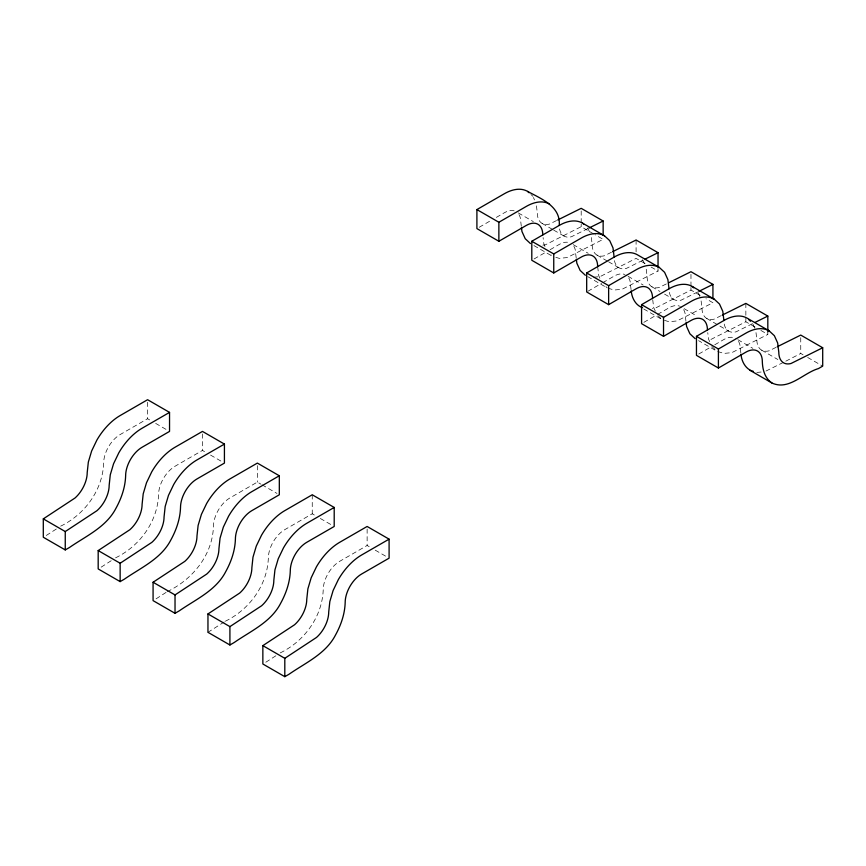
<?xml version="1.0" encoding="UTF-8"?>
<svg xmlns="http://www.w3.org/2000/svg" width="866" height="866" viewBox="0 0 866 866"><rect width="100%" height="100%" fill="white"/><g stroke="black" fill="none" stroke-linecap="round" stroke-linejoin="round"><path stroke-width="0.65" stroke-dasharray="4.33 3.25" d="M56.312 529.029L45.433 536.011M60.685 526.149C84.76 514.501 102.632 490.145 103.671 463.094A23.285 13.445 -60 0 1 120.147 434.57L147.588 418.733L151.052 420.735M111.194 560.713L100.315 567.706M115.568 557.834C139.643 546.186 157.515 521.83 158.565 494.778A23.285 13.445 -60 0 1 175.029 466.265L202.471 450.417L205.935 452.42M166.088 592.409L155.209 599.391M167.181 591.684C192.49 579.495 212.462 555.29 213.447 526.474A23.285 13.445 -60 0 1 229.912 497.95L257.364 482.102L260.828 484.105M224.251 621.94L207.959 632.31M225.344 621.214C249.419 609.567 267.291 585.21 268.341 558.159A23.285 13.445 -60 0 1 284.806 529.646L312.247 513.798L315.711 515.8M275.853 655.779L264.985 662.771M280.227 652.91C304.312 641.251 322.174 616.895 323.224 589.854A23.285 13.445 -60 0 1 339.689 561.33L367.13 545.483L370.605 547.485M479.201 227.271L491.78 220.018M496.348 217.377L504.358 212.755A23.285 13.445 -60 0 1 514.945 211.088M593.903 234.026L581.194 226.697L545.234 244.894L542.581 245.165M534.084 258.966L545.515 252.363M550.094 249.722L559.241 244.439A23.285 13.445 -60 0 1 567.479 242.231M587.83 291.312L601.545 283.388M602.693 282.727L614.124 276.124A23.285 13.445 -60 0 1 624.711 274.468M658.041 268.428L658.041 271.058L622.069 289.266L614.124 290.045L608.441 288.291M700.215 295.403L690.971 290.067L654.999 308.274L652.358 308.534M643.86 322.347L656.439 315.083M657.575 314.423L669.017 307.82A23.285 13.445 -60 0 1 679.604 306.153M755.098 327.099L745.853 321.762L709.893 339.959M698.743 354.032L710.185 347.428M714.753 344.787L723.9 339.504A23.285 13.445 -60 0 1 735.548 338.357M767.817 331.808L767.817 334.438L731.846 352.635L723.9 353.425L717.08 351.325L698.591 340.652M803.053 354.779L800.747 353.447L784.737 361.739M556.535 220.57L549.488 224.067A23.285 13.445 -60 0 1 537.288 212.755L536.325 204.874M587.884 228.581L571.441 236.743A23.285 13.445 -60 0 1 559.274 226.643M611.428 252.266L604.381 255.762A23.285 13.445 -60 0 1 592.171 244.439L591.207 236.559M642.778 260.276L626.335 268.438A23.285 13.445 -60 0 1 614.167 258.339M666.311 283.951L659.264 287.447A23.285 13.445 -60 0 1 647.064 276.124L645.939 266.934M697.66 291.961L681.217 300.123A23.285 13.445 -60 0 1 669.158 291.203M721.194 315.635L714.158 319.143A23.285 13.445 -60 0 1 701.947 307.82L700.821 298.629M752.543 323.646L736.111 331.819A23.285 13.445 -60 0 1 723.9 320.496M776.088 347.331L769.04 350.827A23.285 13.445 -60 0 1 756.83 339.504L755.877 331.624M765.955 371.07L783.568 362.324M593.502 277.239L600.116 276.59L636.088 258.382L646.48 264.39M756.83 372.445L762.134 371.915M555.831 257.31L559.241 258.36L567.187 257.57L603.147 239.362L595.061 234.697M664.471 320.333L669.017 321.741L676.963 320.95L712.924 302.743L705.996 298.738M651.102 267.053L658.041 271.058M760.878 330.433L767.817 334.438M807.675 357.452L822.7 366.123M542.105 223.406L552.508 229.414M553.666 230.085L564.058 236.082M596.999 255.102L607.391 261.11M608.549 261.77L618.952 267.778M651.882 286.787L659.968 291.463M664.59 294.126L673.835 299.463M706.775 318.482L728.728 331.158M761.658 350.167L777.83 359.509M518.312 212.928L533.326 221.609M573.195 244.623L588.22 253.294M628.077 276.308L643.102 284.979M684.129 308.664L696.838 316.003M737.854 339.689L752.879 348.359M533.932 245.576L552.421 256.249L551.003 254.94M587.668 276.6L607.304 287.945L605.897 286.635M643.709 308.956L662.198 319.63M155.674 423.398L167.225 430.066M210.557 455.083L223.276 462.422M261.987 484.776L277.001 493.447M320.333 518.463L331.895 525.142M375.227 550.159L386.777 556.827M711.852 346.465L715.673 350.016M530.966 194.514L532.871 196.29M657.922 315.668L660.78 318.32M752.976 324.252L755.715 330.314M698.083 292.567L700.28 297.417M709.655 341.615L708.561 339.191L707.76 332.631M642.648 259.659L644.845 264.509M655.313 311.143L653.668 307.506L652.553 298.315M587.765 227.975L589.952 232.824M599.878 278.246L598.785 275.821L597.659 266.62M533.424 197.502L534.517 199.916M544.995 246.55L543.902 244.125L543.09 237.565M740.852 352.949L740.365 349.009A23.285 13.445 -60 0 0 738.168 340.782M685.959 321.264L685.482 317.324A23.285 13.445 -60 0 0 680.654 306.661M631.076 289.58L630.6 285.639A23.285 13.445 -60 0 0 625.772 274.977M576.193 257.884L575.706 253.944A23.285 13.445 -60 0 0 573.498 245.717M521.3 226.199L520.823 222.259A23.285 13.445 -60 0 0 518.615 214.021M800.747 337.708L800.747 353.447M745.853 303.392L745.853 316.512M745.853 317.822L745.853 321.762M690.971 274.327L690.971 286.137M690.971 287.447L690.971 290.067M636.088 240.012L636.088 251.822M581.194 210.947L581.194 222.757M581.194 224.067L581.194 226.697M367.13 529.007L367.13 545.483M312.247 494.778L312.247 513.798M257.364 465.627L257.364 482.102M202.471 433.942L202.471 450.417M147.588 402.246L147.588 418.733"/><path stroke-width="1.3" d="M43.3 518.875L75.006 498.015A23.285 13.445 -60 0 0 87.206 472.598L88.332 462.108L91.623 451.034L96.851 440.145A46.569 26.889 -60 0 1 120.147 415.561L147.588 399.713L169.541 412.389L169.541 431.409L142.1 447.246A23.285 13.445 -60 0 0 125.635 475.77C125.267 487.244 121.467 498.221 115.99 508.223C106.247 527.145 86.167 535.881 69.518 547.464L65.253 549.921L43.3 537.245L43.3 518.875L65.253 531.551L65.253 549.921M65.253 531.551L96.96 510.691A23.285 13.445 -60 0 0 109.17 485.274L110.285 474.785L113.576 463.711L118.815 452.821A46.569 26.889 -60 0 1 142.1 428.237L169.541 412.389M98.183 550.57L129.889 529.7A23.285 13.445 -60 0 0 142.1 504.293L143.215 493.804L146.506 482.73L151.745 471.829A46.569 26.889 -60 0 1 175.029 447.246L202.471 431.409L224.424 444.085L224.424 463.094L196.983 478.941A23.285 13.445 -60 0 0 180.518 507.454C180.16 518.94 176.35 529.916 170.873 539.919C161.141 558.841 141.05 567.576 124.401 579.148L120.147 581.606L98.183 568.93L98.183 550.57L120.147 563.246L120.147 581.606M120.147 563.246L151.842 542.376A23.285 13.445 -60 0 0 164.053 516.97L165.179 506.48L168.469 495.406L173.698 484.505A46.569 26.889 -60 0 1 196.983 459.922L224.424 444.085M153.076 582.255L184.783 561.395A23.285 13.445 -60 0 0 196.983 535.978L198.108 525.489L201.399 514.415L206.628 503.525A46.569 26.889 -60 0 1 229.912 478.941L257.364 463.094L279.317 475.77L279.317 494.778L251.876 510.626A23.285 13.445 -60 0 0 235.4 539.15C235.043 550.624 231.244 561.601 225.755 571.603C216.024 590.525 195.943 599.261 179.294 610.833L175.029 613.301L153.076 600.625L153.076 582.255L175.029 594.931L175.029 613.301M175.029 594.931L206.736 574.061A23.285 13.445 -60 0 0 218.936 548.654L220.061 538.165L223.352 527.091L228.581 516.201A46.569 26.889 -60 0 1 251.876 491.617L279.317 475.77M207.959 613.94L239.666 593.08A23.285 13.445 -60 0 0 251.876 567.663L252.991 557.174L256.282 546.11L261.521 535.21A46.569 26.889 -60 0 1 284.806 510.626L312.247 494.778L334.2 507.454L334.2 526.474L306.759 542.311A23.285 13.445 -60 0 0 290.294 570.835C289.926 582.309 286.126 593.297 280.649 603.299C270.917 622.221 250.826 630.957 234.177 642.529L229.912 644.986L207.959 632.31L207.959 613.94L229.912 626.616L229.912 644.986M229.912 626.616L261.619 605.756A23.285 13.445 -60 0 0 273.829 580.339L274.944 569.85L278.235 558.787L283.474 547.886A46.569 26.889 -60 0 1 306.759 523.302L334.2 507.454M262.853 645.635L294.559 624.765A23.285 13.445 -60 0 0 306.759 599.359L307.885 588.869L311.175 577.795L316.404 566.894A46.569 26.889 -60 0 1 339.689 542.311L367.13 526.474L389.094 539.15L389.094 558.159L361.642 574.006A23.285 13.445 -60 0 0 345.177 602.53C344.82 614.005 341.02 624.981 335.532 634.984C325.8 653.906 305.72 662.642 289.071 674.213L284.806 676.671L262.853 663.995L262.853 645.635L284.806 658.312L284.806 676.671M284.806 658.312L316.512 637.441A23.285 13.445 -60 0 0 328.712 612.035L329.838 601.545L333.129 590.471L338.357 579.571A46.569 26.889 -60 0 1 361.642 554.987L389.094 539.15M542.776 234.935A23.285 13.445 -60 0 0 526.312 225.431L498.87 241.268L476.906 228.592L476.906 209.583L504.358 193.735A46.569 26.889 -60 0 1 527.643 191.429C541.326 198.888 560.93 206.379 559.241 225.431L531.8 241.268L531.8 260.287L553.753 272.963L581.194 257.115A23.285 13.445 -60 0 1 597.659 266.62M476.906 209.583L498.87 222.259L526.312 206.411A46.569 26.889 -60 0 1 549.596 204.105M531.8 241.268L553.753 253.944L581.194 238.107A46.569 26.889 -60 0 1 604.479 235.79L609.718 240.651L613.009 247.925L614.124 257.115L586.683 272.963L586.683 291.972L608.636 304.648L636.088 288.8A23.285 13.445 -60 0 1 652.553 298.315M586.683 272.963L608.636 285.639L636.088 269.791A46.569 26.889 -60 0 1 659.372 267.486L664.601 272.335L667.892 279.61L669.017 288.8L641.576 304.648L641.576 323.668L663.529 336.333L690.971 320.496A23.285 13.445 -60 0 1 707.435 330M641.576 304.648L663.529 317.324L690.971 301.476A46.569 26.889 -60 0 1 714.255 299.171L719.494 304.031L722.785 311.295L723.9 320.496L696.459 336.333L696.459 355.352L718.412 368.028L745.853 352.181A23.285 13.445 -60 0 1 762.329 361.685C762.567 369.75 764.873 378.334 771.974 383.01C788.742 390.891 803.367 372.954 818.435 368.58L822.7 366.123L822.7 347.753L800.747 335.077L777.257 346.746M696.459 336.333L718.412 349.009L745.853 333.172A46.569 26.889 -60 0 1 769.149 330.866L774.377 335.716L777.668 342.99L778.794 352.181A23.285 13.445 -60 0 0 790.994 363.504L822.7 347.753M557.715 219.986L581.194 208.327L603.147 221.003L603.147 235.433M589.064 227.996L603.147 221.003M612.598 251.681L636.088 240.012L658.041 252.688L658.041 267.118M645.116 259.107L658.041 252.688M668.66 282.781L690.971 271.707L712.924 284.384L712.924 298.813M698.83 291.377L712.924 284.384M722.374 315.051L745.853 303.392L767.817 316.068L767.817 331.808M754.892 322.488L767.817 316.068M642.518 307.657C635.644 305.471 631.736 297.763 631.238 290.889M741.015 354.27C741.523 361.523 745.897 369.674 753.42 371.384M559.241 225.431A46.569 26.889 -60 0 1 582.526 223.125L604.479 235.79M659.372 267.486L637.419 254.81A46.569 26.889 -60 0 0 614.124 257.115M669.017 288.8A46.569 26.889 -60 0 1 692.302 286.494L714.255 299.171M769.149 330.866L747.185 318.19A46.569 26.889 -60 0 0 723.9 320.496M750.01 370.334L771.974 383.01M748.603 319.5L750.508 321.264M692.302 286.494L693.72 287.804M582.526 223.125L583.944 224.435M695.127 338.649L689.899 333.789L686.608 326.514L686.121 322.574M527.643 191.429L529.05 192.739M585.351 275.269L580.123 270.409L576.832 263.145L576.345 259.205M530.468 243.573L525.229 238.724L521.938 231.449L521.462 227.509M718.412 349.009L718.412 368.028M663.529 317.324L663.529 336.333M608.636 285.639L608.636 304.648M553.753 253.944L553.753 272.963M498.87 222.259L498.87 241.268"/></g></svg>
